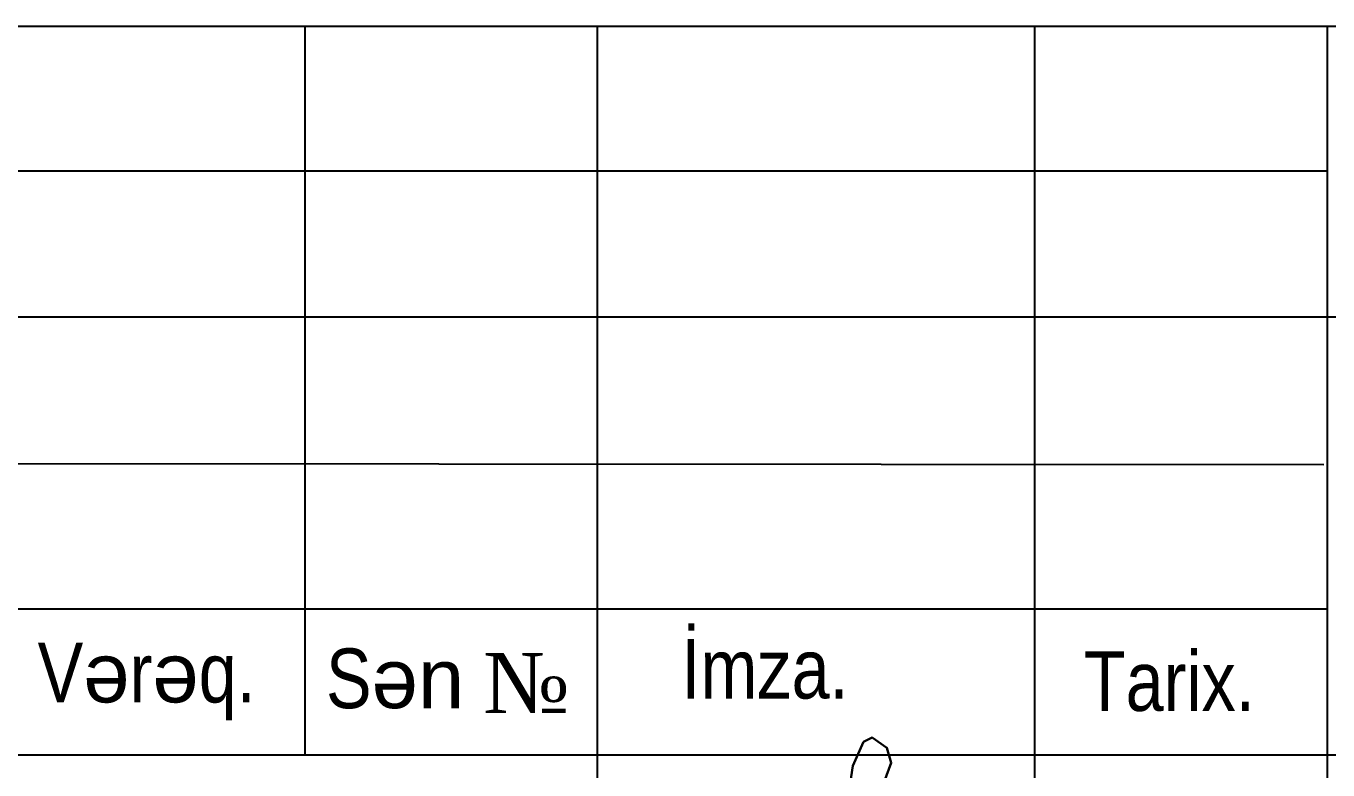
# Model space of a CAD drawing. Header units: millimetres. Extents: x 1321639 to 1366864, y -922319 to -736703.
# Drawn here: x 1347785 to 1352804, y -764772 to -761905 of the extents above; entities that cross this region are included whole.
import ezdxf

# ---------------------------------------------------------------- set-up
doc = ezdxf.new("R2010")
doc.units = ezdxf.units.MM
doc.styles.add('RomanS', font='times.ttf', dxfattribs={"height": 300})
doc.styles.add('style6', font='ARIALN.TTF', dxfattribs={"height": 300})

# ---------------------------------------------------------------- blocks, each defined once
blk = doc.blocks.new('dfvdvbvrtb')
at = {"lineweight": 25, "ltscale": 15}
for p, q in [((1504117.1, -140991.3), (1522617.1, -140991.3)), ((1507113.9, -143488.2), (1507113.9, -140991.7)), ((1508114.6, -140991.3), (1508114.6, -146488.7)), ((1509614.6, -146488.7), (1509614.6, -140991.5)), ((1510617.1, -140991.5), (1510617.1, -146490)), ((1504124.8, -141487.5), (1510617.1, -141487.5)), ((1504124.8, -141987.5), (1510617.1, -141987.5)), ((1510617.1, -141987.5), (1522618.3, -141987.5)), ((1510604.9, -142494.5), (1504115.7, -142490)), ((1504124.8, -142987.5), (1510617.1, -142987.5)), ((1504124.8, -143487.5), (1510617.1, -143487.5)), ((1510617.1, -143487.5), (1522616.3, -143487.5))]:
    blk.add_line(p, q, dxfattribs=at)
at = {"lineweight": 5, "ltscale": 15}
for p, q in [((1506117.1, -140991.3), (1508117.1, -140991.3)), ((1509617.1, -140991.5), (1510617.1, -140991.5)), ((1510610.5, -141487.6), (1510610.5, -141487.6))]:
    blk.add_line(p, q, dxfattribs=at)
at = {"color": 7, "lineweight": 30}
blk.add_lwpolyline([(1509098.4, -143580.9), (1509122.7, -143515.4), (1509108.2, -143464.2), (1509057.1, -143428.2), (1509028.2, -143443.9), (1508991.5, -143525.2), (1508968.6, -143676.5)], dxfattribs=at)
at = {"lineweight": 5, "style": 'RomanS'}
blk.add_text('№', height=205.9, dxfattribs=at).set_placement((1507724, -143345.1))
at = {"lineweight": 25, "width": 6178.528, "attachment_point": 1, "style": 'style6'}
for s, insert, char_height in [('{\\fArial Narrow|b0|i0|c238|p34;İmza.\\fArial|b0|i0|c238|p34; }', (1508403.9, -143090.6), 204.444), ('V{\\fArial|b0|i0|c0|p34;ə\\fArial Narrow|b0|i0|c238|p34;r\\fArial|b0|i0|c0|p34;ə\\fArial Narrow|b0|i0|c238|p34;q}.', (1506197.7, -143104), 204.4444), ('S{\\fArial|b0|i0|c0|p34;ə\\fArial|b0|i0|c238|p34;n }', (1507185.8, -143123.7), 204.444), ('Tarix.', (1509782.9, -143133), 204.44)]:
    blk.add_mtext(s, dxfattribs=dict(at, insert=insert, char_height=char_height))

msp = doc.modelspace()

# ---------------------------------------------------------------- block references
at = {"color": 0, "xscale": 1.124999992691796, "yscale": 1.124999992691796, "zscale": 1.124999992691796}
msp.add_blockref('dfvdvbvrtb', (-346642.732, -603289.399), dxfattribs=at)

doc.saveas('drawing.dxf')
